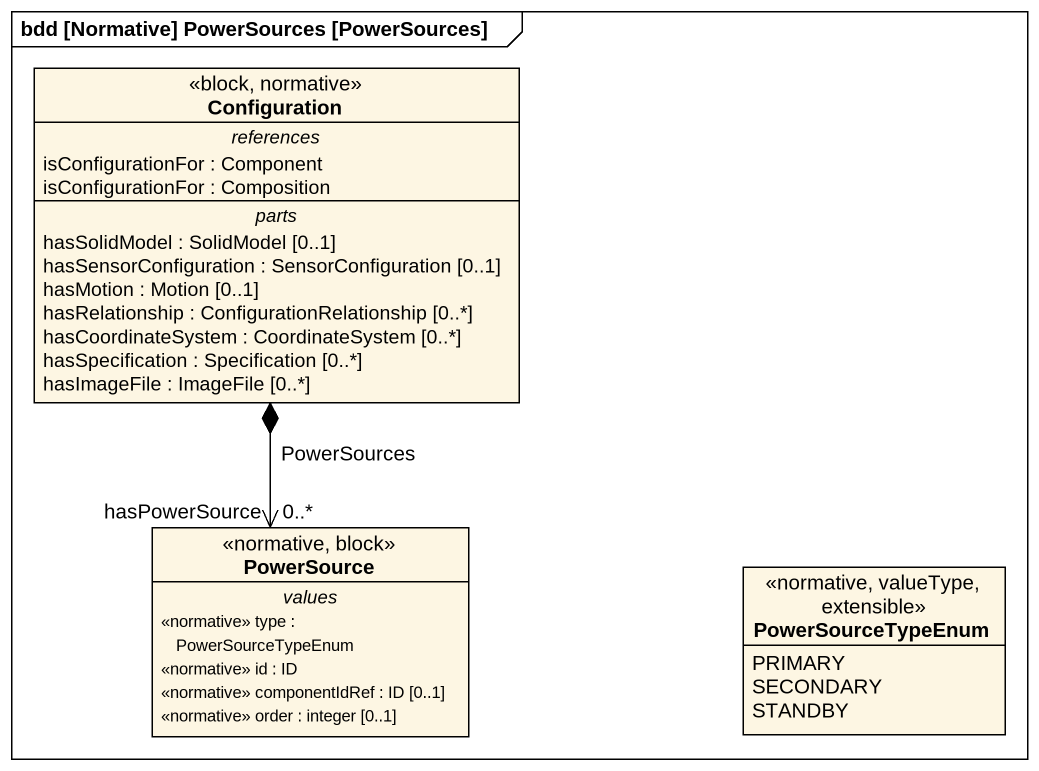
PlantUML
@startuml
mainframe bdd [Normative] PowerSources [PowerSources]
hide circle
hide empty members
class Configuration <<block, normative>> {
  -- references --
  isConfigurationFor : Component
  isConfigurationFor : Composition
  -- parts --
  hasSolidModel : SolidModel [0..1]
  hasSensorConfiguration : SensorConfiguration [0..1]
  hasMotion : Motion [0..1]
  hasRelationship : ConfigurationRelationship [0..*]
  hasCoordinateSystem : CoordinateSystem [0..*]
  hasSpecification : Specification [0..*]
  hasImageFile : ImageFile [0..*]
}
class PowerSource <<normative, block>> {
  -- values --
  <<normative>> type : PowerSourceTypeEnum
  <<normative>> id : ID
  <<normative>> componentIdRef : ID [0..1]
  <<normative>> order : integer [0..1]
}
enum PowerSourceTypeEnum <<normative, valueType, extensible>> {
  PRIMARY
  SECONDARY
  STANDBY
}
Configuration *--> "hasPowerSource\n0..*" PowerSource : PowerSources
@enduml
